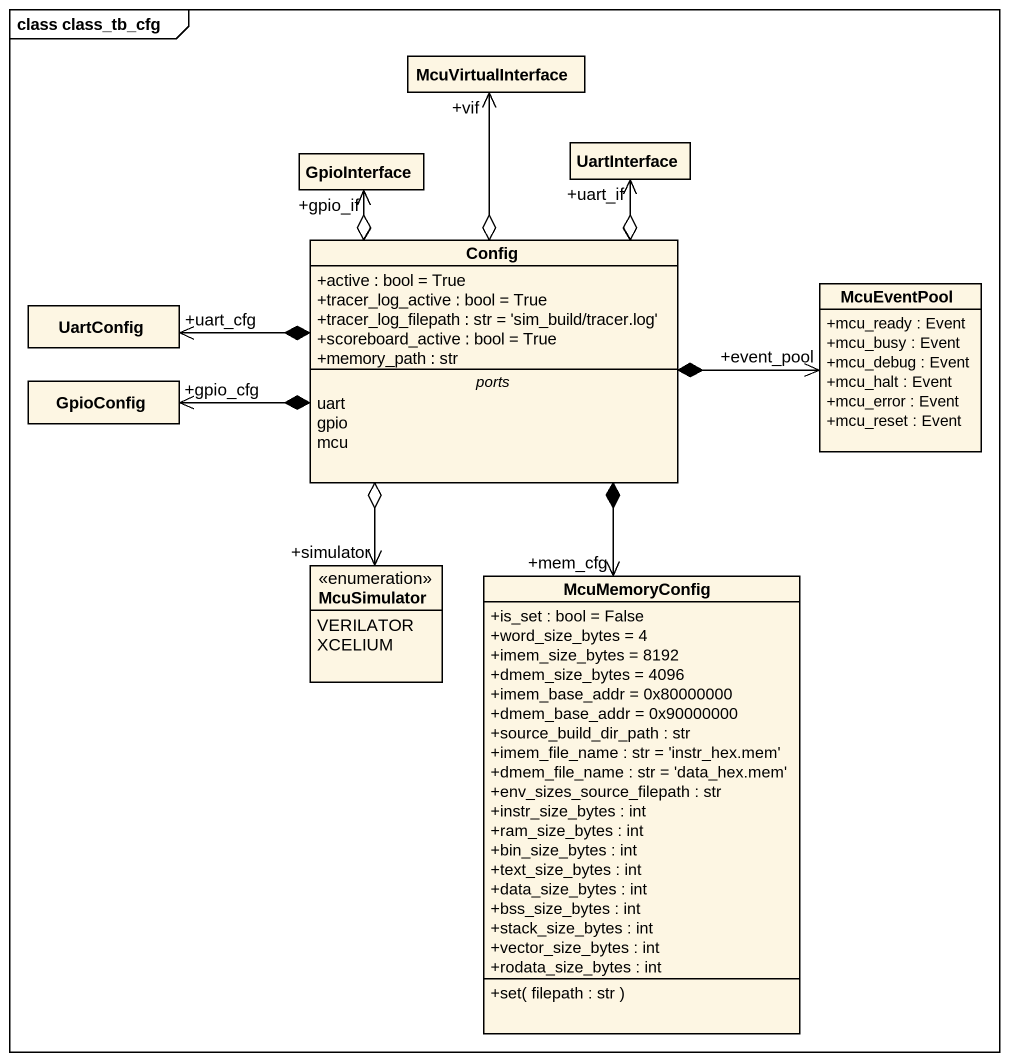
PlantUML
@startuml
mainframe class class_tb_cfg
hide circle
hide empty members
skinparam classAttributeIconSize 0
class McuVirtualInterface
class UartInterface
class GpioInterface
class Config {
  +active : bool = True
  +tracer_log_active : bool = True
  +tracer_log_filepath : str = 'sim_build/tracer.log'
  +scoreboard_active : bool = True
  +memory_path : str
  -- ports --
  uart
  gpio
  mcu
}
class McuEventPool {
  +mcu_ready : Event
  +mcu_busy : Event
  +mcu_debug : Event
  +mcu_halt : Event
  +mcu_error : Event
  +mcu_reset : Event
}
class UartConfig
class GpioConfig
enum McuSimulator {
  VERILATOR
  XCELIUM
}
class McuMemoryConfig {
  +is_set : bool = False
  +word_size_bytes = 4
  +imem_size_bytes = 8192
  +dmem_size_bytes = 4096
  +imem_base_addr = 0x80000000
  +dmem_base_addr = 0x90000000
  +source_build_dir_path : str
  +imem_file_name : str = 'instr_hex.mem'
  +dmem_file_name : str = 'data_hex.mem'
  +env_sizes_source_filepath : str
  +instr_size_bytes : int
  +ram_size_bytes : int
  +bin_size_bytes : int
  +text_size_bytes : int
  +data_size_bytes : int
  +bss_size_bytes : int
  +stack_size_bytes : int
  +vector_size_bytes : int
  +rodata_size_bytes : int
  +set( filepath : str )
}
McuVirtualInterface "+vif" <--o Config
UartInterface "+uart_if" <--o Config
GpioInterface "+gpio_if" <--o Config
Config *-right-> "+event_pool" McuEventPool
Config o--> "+simulator" McuSimulator
Config *--> "+mem_cfg" McuMemoryConfig
UartConfig "+uart_cfg" <-right-* Config
GpioConfig "+gpio_cfg" <-right-* Config
@enduml
